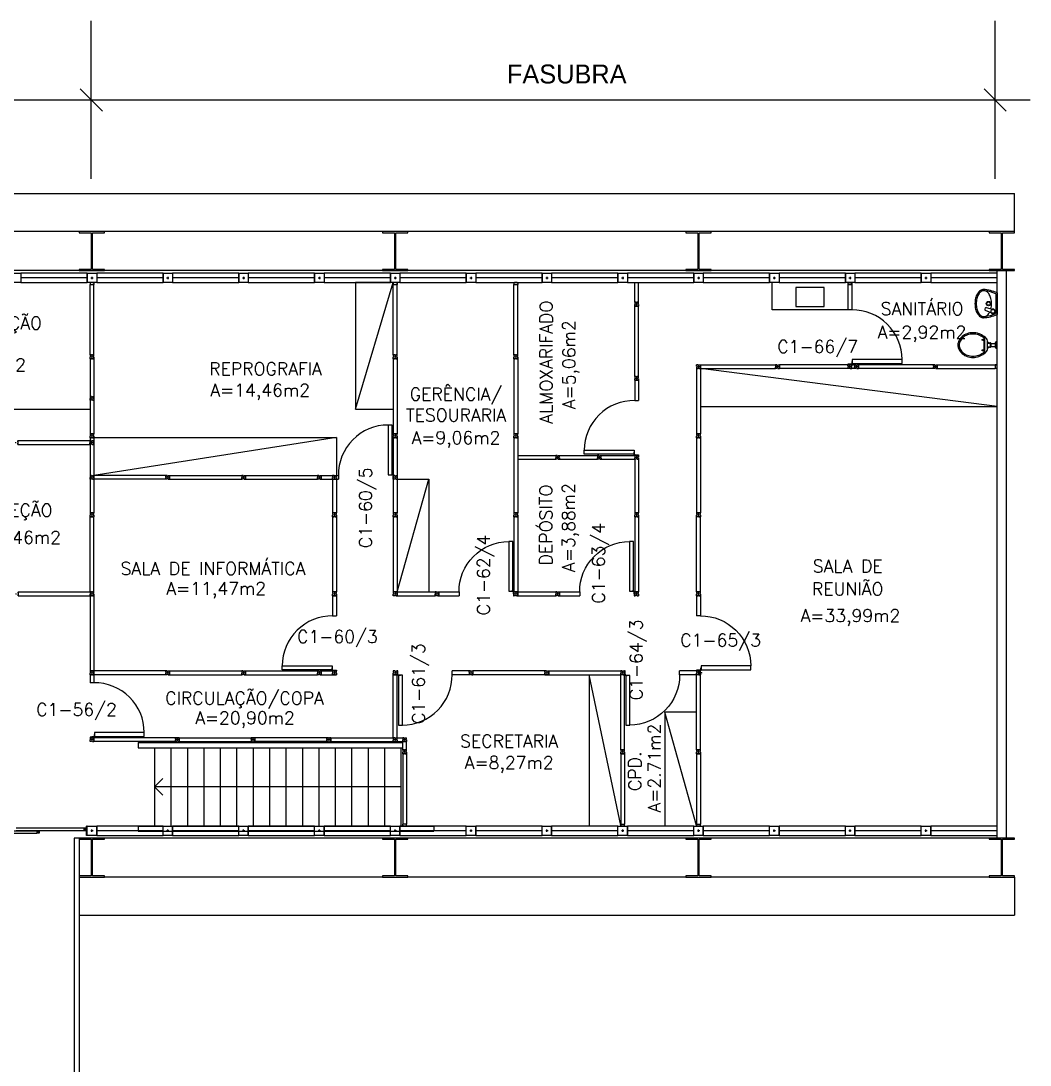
# Model space of a CAD drawing. Header units: centimetres. Extents: x -29 to 78, y -13 to 56.
# Drawn here: x 37.89 to 53.87, y 33.41 to 49.94 of the extents above; entities that cross this region are included whole.
import ezdxf
from ezdxf.enums import TextEntityAlignment as Align

# ---------------------------------------------------------------- set-up
doc = ezdxf.new("R2010")
doc.units = ezdxf.units.CM
doc.header["$LTSCALE"] = 0.01
doc.header["$MEASUREMENT"] = 0
doc.layers.get('0').update_dxf_attribs({"color": 1, "linetype": 'CONTINUOUS'})
for name, color, linetype in [('ALV', 2, 'CONTINUOUS'), ('AREA', 2, 'CONTINUOUS'), ('DIV', 2, 'CONTINUOUS'), ('ENDEREÇO', 2, 'CONTINUOUS'), ('ESC', 1, 'CONTINUOUS'), ('ESQUA', 1, 'CONTINUOUS'), ('ESTRUTURA', 3, 'CONTINUOUS'), ('PEÇAS', 1, 'CONTINUOUS'), ('PORTA', 2, 'CONTINUOUS'), ('TEXTO', 2, 'CONTINUOUS')]:
    doc.layers.add(name, color=color, linetype=linetype)
doc.styles.add('UNB-100', font='simplex.shx', dxfattribs={"height": 0.2})

# ---------------------------------------------------------------- blocks, each defined once
blk = doc.blocks.new('VIGTA')
for p, q in [((0, 0.62), (4.4, 0.62)), ((0, 0), (4.4, 0))]:
    blk.add_line(p, q)
blk = doc.blocks.new('DIV12')
for p, q in [((-0.0051, 0), (0.0051, 0)), ((0, -0.0051), (0, 0.0051)), ((0.03, 0.03), (1.17, 0.03)), ((0.03, 0.03), (0.03, -0.03)), ((0.03, 0.009), (0.03, 0.027)), ((1.17, 0.03), (1.17, -0.03)), ((1.1949, 0), (1.2051, 0)), ((1.2051, 0), (1.1949, 0)), ((1.2, -0.0051), (1.2, 0.0051)), ((0.03, -0.03), (0.03, -0.009)), ((0.03, -0.009), (0.03, -0.027)), ((0.03, -0.03), (1.17, -0.03))]:
    blk.add_line(p, q)
blk = doc.blocks.new('IMTT125')
for p, q in [((-0.03, -0.083), (-0.03, -0.105)), ((-0.03, -0.083), (-0.02, -0.083)), ((-0.03, -1.22), (-0.03, -0.105)), ((-0.03, -0.105), (0.03, -0.105)), ((-0.02, -0.083), (-0.02, -0.075)), ((0.02, -0.075), (-0.02, -0.075)), ((0, -0.0801), (0, -0.0699)), ((0.02, -0.083), (0.02, -0.075)), ((0.03, -0.083), (0.02, -0.083)), ((0.03, -0.083), (0.03, -0.105)), ((0.03, -1.22), (0.03, -0.105)), ((-0.03, -1.22), (0.03, -1.22)), ((-0.009, -1.22), (-0.027, -1.22)), ((0.0051, -1.25), (-0.0051, -1.25)), ((0, -1.2551), (0, -1.2449)), ((0.03, -1.22), (0.009, -1.22)), ((0.009, -1.22), (0.027, -1.22))]:
    blk.add_line(p, q)
blk = doc.blocks.new('MTT')
at = {"color": 2}
for p, q in [((-0.008, 0.03), (-0.03, 0.03)), ((-0.03, 0.03), (-0.03, 0.006)), ((-0.0205, 0.006), (-0.03, 0.006)), ((-0.0205, -0.006), (-0.0205, 0.006)), ((-0.008, 0.03), (-0.008, 0.02)), ((-0.008, 0.02), (0.008, 0.02)), ((-0.0051, 0), (0.0051, 0)), ((0, -0.0051), (0, 0.0051)), ((0.008, 0.03), (0.03, 0.03)), ((0.008, 0.03), (0.008, 0.02)), ((0.0205, -0.006), (0.0205, 0.006)), ((0.0205, 0.006), (0.03, 0.006)), ((0.03, 0.006), (0.03, 0.03)), ((-0.0205, -0.006), (-0.03, -0.006)), ((-0.03, -0.03), (-0.03, -0.006)), ((-0.008, -0.03), (-0.03, -0.03)), ((-0.008, -0.02), (0.008, -0.02)), ((-0.008, -0.03), (-0.008, -0.02)), ((0.008, -0.03), (0.008, -0.02)), ((0.008, -0.03), (0.03, -0.03)), ((0.0205, -0.006), (0.03, -0.006)), ((0.03, -0.006), (0.03, -0.03))]:
    blk.add_line(p, q, dxfattribs=at)
blk = doc.blocks.new('DIV125')
for p, q in [((-0.03, 1.22), (0.03, 1.22)), ((-0.03, 0.03), (-0.03, 1.22)), ((0.0051, 1.25), (-0.0051, 1.25)), ((0, 1.2551), (0, 1.2449)), ((0, 1.2449), (0, 1.2551)), ((0.03, 0.03), (0.03, 1.22)), ((-0.03, 0.03), (0.03, 0.03)), ((-0.009, 0.03), (-0.027, 0.03)), ((0.0051, 0), (-0.0051, 0)), ((0, -0.0051), (0, 0.0051)), ((0.009, 0.03), (0.027, 0.03)), ((0.03, 0.03), (0.009, 0.03))]:
    blk.add_line(p, q)
blk = doc.blocks.new('PE125')
at = {"color": 2}
for p, q in [((0, -0.005), (0, 0.005)), ((0, 0.005), (0, -0.005)), ((-0.03, -0.04), (-0.03, -0.03)), ((0.03, -0.03), (-0.03, -0.03)), ((0.03, -0.04), (-0.03, -0.04)), ((-0.006, -0.023), (-0.006, -0.029)), ((-0.005, 0), (0.005, 0)), ((-0.005, -0.023), (-0.005, -0.028)), ((0.005, -0.03), (-0.005, -0.03)), ((-0.004, -0.021), (0.004, -0.021)), ((-0.004, -0.022), (0.004, -0.022)), ((0.004, -0.029), (-0.004, -0.029)), ((0, -0.04), (0, -0.042)), ((0.031, -0.042), (0, -0.042)), ((0.005, -0.023), (0.005, -0.028)), ((0.006, -0.023), (0.006, -0.029)), ((0.035, -0.04), (0.009, -0.04)), ((0.03, -0.04), (0.03, -0.03)), ((0.038, -0.048), (0.038, -0.081)), ((0.04, -0.081), (0.038, -0.081)), ((0.04, -0.045), (0.04, -0.071)), ((0.04, -0.113), (0.04, -0.05)), ((0.04, -0.05), (0.827, -0.05)), ((0.827, -0.113), (0.04, -0.113)), ((0.827, -0.05), (0.827, -0.113)), ((0.03, -0.9), (-0.03, -0.9)), ((-0.03, -1.22), (-0.03, -0.9)), ((0.03, -1.22), (0.03, -0.9)), ((-0.03, -1.22), (-0.009, -1.22)), ((0.03, -1.22), (-0.03, -1.22)), ((-0.009, -1.22), (-0.027, -1.22)), ((-0.006, -1.228), (-0.006, -1.221)), ((0.005, -1.22), (-0.005, -1.22)), ((-0.005, -1.228), (-0.005, -1.222)), ((-0.005, -1.25), (0.005, -1.25)), ((0.004, -1.221), (-0.004, -1.221)), ((-0.004, -1.229), (0.004, -1.229)), ((-0.004, -1.23), (0.004, -1.23)), ((0, -1.255), (0, -1.245)), ((0.005, -1.228), (0.005, -1.222)), ((0.006, -1.228), (0.006, -1.221)), ((0.009, -1.22), (0.027, -1.22))]:
    blk.add_line(p, q, dxfattribs=at)
blk.add_circle((0.035, -0.045), 0.00461, dxfattribs=at)
for centre, radius, start, end in [((-0.004, -0.023), 0.002, 90, 180), ((-0.005, -0.029), 0.001, 180, 270), ((-0.004, -0.023), 0.001, 90, 180), ((-0.004, -0.028), 0.001, 180, 270), ((0.004, -0.023), 0.002, 0, 90), ((0.004, -0.023), 0.001, 360, 90), ((0.004, -0.028), 0.001, 270, 360), ((0.005, -0.029), 0.001, 270, 360), ((-0.005, -1.221), 0.001, 90, 180), ((-0.004, -1.228), 0.002, 180, 270), ((-0.004, -1.222), 0.001, 90, 180), ((-0.004, -1.228), 0.001, 180, 270), ((0.004, -1.222), 0.001, 0, 90), ((0.004, -1.228), 0.002, 270, 0), ((0.004, -1.228), 0.001, 270, 0), ((0.005, -1.221), 0.001, 0, 90)]:
    blk.add_arc(centre, radius, start, end, dxfattribs=at)
at = {"color": 1}
blk.add_arc((0.04, -0.113), 0.787, 269.2996, 0, dxfattribs=at)
blk = doc.blocks.new('PD12')
at = {"color": 2}
for p, q in [((-0.05, 0.827), (-0.113, 0.827)), ((-0.113, 0.827), (-0.113, 0.04)), ((-0.05, 0.04), (-0.05, 0.827)), ((-1.205, 0), (-1.195, 0)), ((-1.2, -0.005), (-1.2, 0.005)), ((-1.17, 0.03), (-1.17, -0.03)), ((-1.17, 0.03), (-0.9, 0.03)), ((-1.17, 0.009), (-1.17, 0.027)), ((-0.9, 0.03), (-0.9, -0.03)), ((-0.113, 0.04), (-0.05, 0.04)), ((-0.04, 0.03), (-0.04, -0.03)), ((-0.04, 0.03), (-0.03, 0.03)), ((-0.03, 0.03), (-0.03, -0.03)), ((0.005, 0), (-0.005, 0)), ((-0.005, 0), (0.005, 0)), ((0, -0.005), (0, 0.005)), ((-1.17, -0.009), (-1.17, -0.027)), ((-1.17, -0.03), (-1.17, -0.009)), ((-1.17, -0.03), (-0.9, -0.03)), ((-0.04, -0.03), (-0.03, -0.03))]:
    blk.add_line(p, q, dxfattribs=at)
at = {"color": 1}
blk.add_arc((-0.113, 0.04), 0.787, 90, 180.7004, dxfattribs=at)
blk = doc.blocks.new('LAVAT-P')
for p, q in [((-0.17, 0), (0.17, 0)), ((-0.157, -0.02), (0.157, -0.02)), ((0.063, -0.173), (0.094, -0.055)), ((0.102, -0.187), (0.151, -0.074)), ((0.069, -0.185), (0.09, -0.192))]:
    blk.add_line(p, q)
for points in [[(0.083, -0.096, 0.121735), (-0.082, -0.096, 0.073747), (-0.145, -0.122, 0.106861), (-0.192, -0.165, 0.153587), (-0.205, -0.208, 0.153587)], [(-0.205, -0.208, 0.153587), (-0.192, -0.251, 0.106861), (-0.145, -0.294, 0.073747), (-0.082, -0.32, 0.060305), (0, -0.329, 0.060305), (0.082, -0.32, 0.073747), (0.145, -0.294, 0.106861), (0.192, -0.251, 0.153587), (0.205, -0.208, 0.153587), (0.192, -0.165, 0.106861), (0.145, -0.122, 0.014792), (0.133, -0.115, 0.039243)], [(-0.225, -0.214, 0.136108), (-0.208, -0.262, 0.106861), (-0.155, -0.311, 0.073747), (-0.087, -0.339, 0.060305), (0, -0.349, 0.060305), (0.087, -0.339, 0.073747), (0.155, -0.311, 0.106861), (0.208, -0.262, 0.136108), (0.225, -0.214, 0.062982)]]:
    blk.add_lwpolyline(points, format="xyb")
for centre, radius in [((0, -0.135), 0.0347), ((0, -0.135), 0.0265), ((0.122, -0.065), 0.03)]:
    blk.add_circle(centre, radius)
for centre, radius, start, end in [((0.376, -0.254), 0.602, 155.0201, 176.1902), ((-0.376, -0.254), 0.602, 3.8098, 24.9799), ((0.376, -0.254), 0.582, 156.2686, 173.4578), ((0.122, -0.065), 0.0361, 302.4689, 199.2518), ((-0.376, -0.254), 0.582, 6.5422, 23.7314), ((0.073, -0.176), 0.01, 165.2139, 250.8603), ((0.093, -0.183), 0.01, 250.8603, 336.5068)]:
    blk.add_arc(centre, radius, start, end)
blk = doc.blocks.new('VDC-P')
for p, q in [((-0.127, 0.192), (0.127, 0.192)), ((-0.109, 0.202), (0.109, 0.202)), ((-0.068, 0.152), (0.068, 0.152)), ((-0.05, 0.152), (-0.03, 0.11)), ((-0.05, 0.015), (-0.05, 0)), ((-0.05, 0), (0.05, 0)), ((0.045, 0.02), (-0.045, 0.02)), ((-0.04, 0.025), (-0.04, 0.02)), ((0.035, 0.03), (-0.035, 0.03)), ((-0.03, 0.152), (-0.03, 0.11)), ((0.03, 0.11), (-0.03, 0.11)), ((0.03, 0.1), (-0.03, 0.1)), ((-0.025, 0.1), (-0.025, 0.03)), ((0.025, 0.1), (0.025, 0.03)), ((0.03, 0.152), (0.03, 0.11)), ((0.05, 0.152), (0.03, 0.11)), ((0.04, 0.025), (0.04, 0.02)), ((0.05, 0.015), (0.05, 0))]:
    blk.add_line(p, q)
for points in [[(0.16, 0.244, 0.050424), (0.18, 0.288, 0.082137), (0.195, 0.381, 0.082137), (0.18, 0.474, 0.090148), (0.138, 0.549, 0.104406), (0.073, 0.601, 0.117345), (0, 0.619, 0.117345), (-0.073, 0.601, 0.104406), (-0.138, 0.549, 0.090148), (-0.18, 0.474, 0.082137), (-0.195, 0.381, 0.082137)], [(0.142, 0.254, 0.050424), (0.161, 0.295, 0.082137), (0.175, 0.381, 0.082137), (0.161, 0.468, 0.090148), (0.122, 0.536, 0.104406), (0.064, 0.583, 0.117345), (0, 0.599, 0.117345), (-0.064, 0.583, 0.104406), (-0.122, 0.536, 0.090148), (-0.161, 0.468, 0.082137), (-0.175, 0.381, 0.082137)], [(-0.195, 0.381, 0.082137), (-0.18, 0.288, 0.050424), (-0.16, 0.244, 0.104406)], [(-0.175, 0.381, 0.082137), (-0.161, 0.295, 0.050424), (-0.142, 0.254, 0.050424)]]:
    blk.add_lwpolyline(points, format="xyb")
for centre in [(-0.083, 0.226), (0.083, 0.226)]:
    blk.add_circle(centre, 0.0101)
for centre, radius, start, end in [((0.08, 0.36), 0.266, 205.6863, 226.7558), ((0.08, 0.36), 0.246, 205.6863, 219.7706), ((-0.068, 0.202), 0.05, 226.7558, 270), ((0.068, 0.202), 0.05, 270, 313.2442), ((-0.08, 0.36), 0.266, 313.2442, 334.3137), ((-0.08, 0.36), 0.246, 320.2294, 334.3137), ((-0.045, 0.015), 0.005, 90, 180), ((-0.035, 0.025), 0.005, 90, 180), ((-0.03, 0.105), 0.005, 90, 270), ((0.03, 0.105), 0.005, 270, 90), ((0.035, 0.025), 0.005, 0, 90), ((0.045, 0.015), 0.005, 360, 90)]:
    blk.add_arc(centre, radius, start, end)

msp = doc.modelspace()

# ---------------------------------------------------------------- linework, layer by layer
for p, q in [((-28.383, 47.208), (53.617, 47.208)), ((53.617, 46.608), (53.617, 47.208)), ((43.787, 45.798), (43.187, 45.798)), ((47.607, 43.063), (47.607, 43.039)), ((47.607, 43.003), (47.607, 42.153)), ((47.667, 43.063), (47.667, 43.039)), ((47.667, 43.003), (47.667, 42.153)), ((47.667, 42.153), (47.607, 42.153)), ((47.632, 42.123), (47.642, 42.123)), ((47.637, 42.118), (47.637, 42.129)), ((47.637, 42.129), (47.637, 42.118)), ((40.007, 37.818), (40.138, 37.949)), ((43.907, 37.818), (40.007, 37.818)), ((40.007, 37.818), (40.138, 37.688)), ((43.617, 37.008), (38.737, 37.008)), ((48.417, 37.008), (44.017, 37.008)), ((53.217, 37.008), (48.817, 37.008)), ((43.617, 36.388), (39.217, 36.388)), ((48.417, 36.388), (44.017, 36.388)), ((53.217, 36.388), (48.817, 36.388)), ((53.617, 36.388), (53.617, 35.788)), ((38.817, 35.788), (53.617, 35.788))]:
    msp.add_line(p, q)
at = {"layer": 'ALV'}
for p, q in [((53.342, 37.008), (53.342, 45.988)), ((53.492, 37.008), (53.492, 45.988)), ((38.737, 37.008), (38.737, 26.788)), ((38.817, 36.988), (38.817, 26.788))]:
    msp.add_line(p, q, dxfattribs=at)
at = {"layer": 'DIV'}
for p, q in [((43.187, 45.798), (43.187, 43.798)), ((43.187, 43.798), (43.787, 45.798)), ((47.607, 45.488), (47.607, 45.798)), ((47.667, 45.488), (47.667, 45.798)), ((50.982, 45.79), (50.982, 45.768)), ((50.982, 45.79), (50.992, 45.79)), ((50.992, 45.79), (50.992, 45.798)), ((51.032, 45.798), (50.992, 45.798)), ((51.007, 45.798), (51.017, 45.798)), ((51.012, 45.793), (51.012, 45.804)), ((51.012, 45.804), (51.012, 45.793)), ((51.032, 45.79), (51.032, 45.798)), ((51.042, 45.79), (51.032, 45.79)), ((51.042, 45.79), (51.042, 45.768)), ((50.982, 45.768), (51.042, 45.768)), ((50.982, 45.768), (51.003, 45.768)), ((50.982, 45.768), (50.982, 45.368)), ((51.042, 45.768), (50.982, 45.768)), ((51.003, 45.768), (50.985, 45.768)), ((51.021, 45.768), (51.039, 45.768)), ((51.042, 45.768), (51.042, 45.368)), ((47.607, 45.488), (47.667, 45.488)), ((47.628, 45.488), (47.61, 45.488)), ((47.642, 45.458), (47.632, 45.458)), ((47.637, 45.453), (47.637, 45.464)), ((47.667, 45.488), (47.646, 45.488)), ((47.646, 45.488), (47.664, 45.488)), ((51.042, 45.368), (50.982, 45.368)), ((48.612, 44.468), (48.622, 44.468)), ((48.617, 44.474), (48.617, 44.463)), ((50.982, 44.508), (50.982, 44.498)), ((51.042, 44.508), (50.982, 44.508)), ((51.042, 44.498), (50.982, 44.498)), ((51.006, 44.491), (51.006, 44.497)), ((51.017, 44.498), (51.007, 44.498)), ((51.007, 44.491), (51.007, 44.496)), ((51.007, 44.468), (51.017, 44.468)), ((51.016, 44.497), (51.008, 44.497)), ((51.008, 44.49), (51.016, 44.49)), ((51.008, 44.489), (51.016, 44.489)), ((51.012, 44.508), (51.012, 44.51)), ((51.044, 44.51), (51.012, 44.51)), ((51.012, 44.474), (51.012, 44.463)), ((51.012, 44.463), (51.012, 44.474)), ((51.017, 44.491), (51.017, 44.496)), ((51.018, 44.491), (51.018, 44.497)), ((51.047, 44.508), (51.021, 44.508)), ((51.042, 44.508), (51.042, 44.498)), ((51.052, 44.55), (51.05, 44.55)), ((51.05, 44.517), (51.05, 44.55)), ((51.052, 44.581), (51.052, 44.518)), ((51.839, 44.581), (51.052, 44.581)), ((51.052, 44.513), (51.052, 44.539)), ((51.052, 44.518), (51.839, 44.518)), ((51.839, 44.518), (51.839, 44.581)), ((52.362, 44.468), (52.372, 44.468)), ((52.367, 44.463), (52.367, 44.474)), ((52.397, 44.498), (53.312, 44.498)), ((52.397, 44.498), (52.397, 44.438)), ((52.397, 44.477), (52.397, 44.495)), ((52.397, 44.438), (52.397, 44.459)), ((52.397, 44.459), (52.397, 44.441)), ((53.334, 44.498), (53.312, 44.498)), ((53.312, 44.498), (53.312, 44.438)), ((53.334, 44.498), (53.334, 44.488)), ((53.334, 44.488), (53.342, 44.488)), ((53.337, 44.468), (53.347, 44.468)), ((53.342, 44.448), (53.342, 44.488)), ((48.647, 44.438), (48.587, 44.438)), ((48.587, 44.438), (48.587, 43.403)), ((48.587, 44.438), (48.608, 44.438)), ((48.608, 44.438), (48.59, 44.438)), ((48.626, 44.438), (48.644, 44.438)), ((48.647, 44.438), (48.647, 43.403)), ((53.342, 43.838), (48.647, 44.438)), ((52.397, 44.438), (53.312, 44.438)), ((53.334, 44.438), (53.312, 44.438)), ((53.334, 44.438), (53.334, 44.448)), ((53.334, 44.448), (53.342, 44.448)), ((37.202, 43.798), (38.987, 43.798)), ((43.187, 43.798), (43.787, 43.798)), ((48.647, 43.838), (53.342, 43.838)), ((39.047, 43.348), (42.887, 43.348)), ((42.887, 43.348), (39.047, 42.748)), ((42.887, 43.348), (42.887, 42.748)), ((48.647, 43.403), (48.587, 43.403)), ((48.612, 43.373), (48.622, 43.373)), ((48.617, 43.368), (48.617, 43.379)), ((48.617, 43.379), (48.617, 43.368)), ((45.757, 43.063), (46.357, 43.063)), ((45.757, 43.003), (46.357, 43.003)), ((46.357, 43.063), (46.357, 43.003)), ((46.392, 43.033), (46.382, 43.033)), ((46.382, 43.033), (46.392, 43.033)), ((46.387, 43.028), (46.387, 43.039)), ((46.417, 43.063), (47.017, 43.063)), ((46.417, 43.003), (47.017, 43.003)), ((47.017, 43.063), (47.017, 43.003)), ((47.052, 43.033), (47.042, 43.033)), ((47.042, 43.033), (47.052, 43.033)), ((47.047, 43.028), (47.047, 43.039)), ((47.077, 43.063), (47.607, 43.063)), ((47.077, 43.003), (47.607, 43.003)), ((42.827, 42.688), (42.827, 42.153)), ((42.887, 42.688), (42.887, 42.153)), ((43.847, 42.688), (44.347, 42.688)), ((43.847, 40.903), (44.347, 42.688)), ((44.347, 42.688), (44.347, 40.903)), ((42.887, 42.153), (42.827, 42.153)), ((42.852, 42.123), (42.862, 42.123)), ((42.857, 42.118), (42.857, 42.129)), ((42.857, 42.129), (42.857, 42.118)), ((43.812, 40.873), (43.822, 40.873)), ((43.817, 40.868), (43.817, 40.879)), ((43.847, 40.903), (44.447, 40.903)), ((43.847, 40.903), (43.847, 40.843)), ((43.847, 40.882), (43.847, 40.9)), ((43.847, 40.843), (43.847, 40.864)), ((43.847, 40.864), (43.847, 40.846)), ((43.847, 40.843), (44.447, 40.843)), ((44.447, 40.903), (44.447, 40.843)), ((44.472, 40.873), (44.482, 40.873)), ((44.482, 40.873), (44.472, 40.873)), ((44.477, 40.868), (44.477, 40.879)), ((45.722, 40.873), (45.732, 40.873)), ((45.727, 40.868), (45.727, 40.879)), ((45.757, 40.903), (46.357, 40.903)), ((45.757, 40.903), (45.757, 40.843)), ((45.757, 40.882), (45.757, 40.9)), ((45.757, 40.864), (45.757, 40.846)), ((45.757, 40.843), (45.757, 40.864)), ((45.757, 40.843), (46.357, 40.843)), ((46.357, 40.903), (46.357, 40.843)), ((46.392, 40.873), (46.382, 40.873)), ((46.382, 40.873), (46.392, 40.873)), ((46.387, 40.868), (46.387, 40.879)), ((38.987, 39.593), (39.008, 39.593)), ((38.987, 39.593), (38.987, 39.466)), ((39.047, 39.593), (38.987, 39.593)), ((39.008, 39.593), (38.99, 39.593)), ((39.011, 39.601), (39.011, 39.594)), ((39.012, 39.623), (39.022, 39.623)), ((39.012, 39.601), (39.012, 39.595)), ((39.022, 39.593), (39.012, 39.593)), ((39.013, 39.603), (39.021, 39.603)), ((39.013, 39.602), (39.021, 39.602)), ((39.021, 39.594), (39.013, 39.594)), ((39.017, 39.629), (39.017, 39.618)), ((39.022, 39.601), (39.022, 39.595)), ((39.023, 39.601), (39.023, 39.594)), ((39.026, 39.593), (39.044, 39.593)), ((39.047, 39.593), (39.047, 39.466)), ((42.612, 39.623), (42.622, 39.623)), ((42.617, 39.618), (42.617, 39.629)), ((42.647, 39.653), (42.827, 39.653)), ((42.647, 39.653), (42.647, 39.593)), ((42.647, 39.632), (42.647, 39.65)), ((42.647, 39.593), (42.647, 39.614)), ((42.647, 39.614), (42.647, 39.596)), ((42.647, 39.593), (42.827, 39.593)), ((42.827, 39.653), (42.827, 39.593)), ((42.827, 39.593), (42.887, 39.593)), ((42.862, 39.623), (42.852, 39.623)), ((42.857, 39.629), (42.857, 39.618)), ((42.857, 39.618), (42.857, 39.629)), ((43.787, 38.596), (43.787, 39.593)), ((43.787, 39.593), (43.847, 39.593)), ((43.822, 39.623), (43.812, 39.623)), ((43.812, 39.623), (43.822, 39.623)), ((43.817, 39.629), (43.817, 39.618)), ((43.838, 39.627), (43.838, 39.619)), ((43.839, 39.627), (43.839, 39.619)), ((43.84, 39.629), (43.846, 39.629)), ((43.84, 39.628), (43.845, 39.628)), ((43.84, 39.618), (43.845, 39.618)), ((43.84, 39.617), (43.846, 39.617)), ((43.846, 39.619), (43.846, 39.627)), ((43.857, 39.653), (43.847, 39.653)), ((43.847, 39.593), (43.847, 39.653)), ((43.847, 39.618), (43.847, 39.628)), ((43.847, 38.596), (43.847, 39.593)), ((43.857, 39.593), (43.847, 39.593)), ((43.857, 39.593), (43.857, 39.653)), ((43.857, 39.623), (43.859, 39.623)), ((43.857, 39.588), (43.857, 39.614)), ((43.859, 39.592), (43.859, 39.623)), ((43.862, 39.584), (43.888, 39.584)), ((43.866, 39.586), (43.899, 39.586)), ((43.93, 39.584), (43.867, 39.584)), ((43.867, 39.584), (43.867, 38.797)), ((43.899, 39.584), (43.899, 39.586)), ((43.93, 38.797), (43.93, 39.584)), ((44.717, 39.593), (44.717, 39.653)), ((44.987, 39.653), (44.717, 39.653)), ((44.987, 39.593), (44.717, 39.593)), ((45.009, 39.653), (44.987, 39.653)), ((44.987, 39.629), (44.987, 39.653)), ((44.997, 39.629), (44.987, 39.629)), ((44.997, 39.617), (44.987, 39.617)), ((44.987, 39.617), (44.987, 39.593)), ((45.009, 39.593), (44.987, 39.593)), ((44.997, 39.617), (44.997, 39.629)), ((45.009, 39.653), (45.009, 39.643)), ((45.025, 39.643), (45.009, 39.643)), ((45.025, 39.603), (45.009, 39.603)), ((45.009, 39.593), (45.009, 39.603)), ((45.022, 39.623), (45.012, 39.623)), ((45.017, 39.618), (45.017, 39.629)), ((45.025, 39.653), (45.047, 39.653)), ((45.025, 39.653), (45.025, 39.643)), ((45.025, 39.593), (45.025, 39.603)), ((45.025, 39.593), (45.047, 39.593)), ((45.038, 39.629), (45.047, 39.629)), ((45.038, 39.617), (45.038, 39.629)), ((45.038, 39.617), (45.047, 39.617)), ((45.047, 39.653), (45.047, 39.629)), ((45.047, 39.593), (45.047, 39.617)), ((46.187, 39.593), (46.247, 39.593)), ((47.387, 37.206), (46.887, 39.593)), ((46.887, 39.593), (46.887, 37.198)), ((39.047, 39.466), (38.987, 39.466)), ((48.087, 38.998), (48.087, 37.198)), ((48.587, 38.998), (48.087, 38.998)), ((48.587, 37.206), (48.087, 38.998)), ((39.057, 38.679), (39.057, 38.617)), ((39.844, 38.679), (39.057, 38.679)), ((39.844, 38.617), (39.844, 38.679)), ((43.867, 38.797), (43.93, 38.797)), ((38.987, 38.606), (38.987, 38.596)), ((39.047, 38.606), (38.987, 38.606)), ((39.047, 38.596), (38.987, 38.596)), ((39.011, 38.589), (39.011, 38.595)), ((39.022, 38.596), (39.012, 38.596)), ((39.012, 38.589), (39.012, 38.594)), ((39.022, 38.566), (39.012, 38.566)), ((39.012, 38.566), (39.022, 38.566)), ((39.012, 38.566), (39.022, 38.566)), ((39.021, 38.595), (39.013, 38.595)), ((39.013, 38.588), (39.021, 38.588)), ((39.013, 38.587), (39.021, 38.587)), ((39.017, 38.606), (39.017, 38.609)), ((39.049, 38.609), (39.017, 38.609)), ((39.017, 38.561), (39.017, 38.572)), ((39.017, 38.572), (39.017, 38.561)), ((39.017, 38.561), (39.017, 38.572)), ((39.022, 38.589), (39.022, 38.594)), ((39.023, 38.589), (39.023, 38.595)), ((39.052, 38.607), (39.026, 38.607)), ((39.047, 38.606), (39.047, 38.596)), ((40.337, 38.596), (39.047, 38.596)), ((39.047, 38.596), (39.047, 38.536)), ((40.337, 38.536), (39.047, 38.536)), ((39.057, 38.648), (39.055, 38.648)), ((39.055, 38.615), (39.055, 38.648)), ((39.057, 38.611), (39.057, 38.637)), ((39.057, 38.617), (39.844, 38.617)), ((40.337, 38.596), (40.358, 38.596)), ((40.397, 38.596), (40.337, 38.596)), ((40.337, 38.596), (40.337, 38.536)), ((40.337, 38.575), (40.337, 38.593)), ((40.337, 38.536), (40.337, 38.557)), ((40.337, 38.557), (40.337, 38.539)), ((40.358, 38.596), (40.34, 38.596)), ((40.362, 38.566), (40.372, 38.566)), ((40.372, 38.566), (40.362, 38.566)), ((40.367, 38.561), (40.367, 38.572)), ((40.367, 38.561), (40.367, 38.572)), ((40.376, 38.596), (40.394, 38.596)), ((41.537, 38.596), (41.558, 38.596)), ((41.597, 38.596), (41.537, 38.596)), ((41.558, 38.596), (41.54, 38.596)), ((41.562, 38.566), (41.572, 38.566)), ((41.567, 38.561), (41.567, 38.572)), ((41.576, 38.596), (41.594, 38.596)), ((42.737, 38.596), (42.797, 38.596)), ((42.758, 38.596), (42.74, 38.596)), ((42.772, 38.566), (42.762, 38.566)), ((42.767, 38.561), (42.767, 38.572)), ((42.797, 38.596), (42.776, 38.596)), ((42.776, 38.596), (42.794, 38.596)), ((43.937, 38.403), (43.937, 38.536)), ((43.937, 38.536), (43.997, 38.536)), ((43.961, 38.544), (43.961, 38.537)), ((43.972, 38.566), (43.962, 38.566)), ((43.962, 38.544), (43.962, 38.538)), ((43.962, 38.536), (43.972, 38.536)), ((43.971, 38.546), (43.963, 38.546)), ((43.971, 38.545), (43.963, 38.545)), ((43.963, 38.537), (43.971, 38.537)), ((43.967, 38.561), (43.967, 38.572)), ((43.967, 38.572), (43.967, 38.561)), ((43.972, 38.544), (43.972, 38.538)), ((43.973, 38.544), (43.973, 38.537)), ((43.997, 38.403), (43.997, 38.536)), ((43.937, 38.403), (43.997, 38.403)), ((43.958, 38.403), (43.94, 38.403)), ((43.961, 38.396), (43.961, 38.402)), ((43.962, 38.403), (43.972, 38.403)), ((43.962, 38.396), (43.962, 38.401)), ((43.972, 38.373), (43.962, 38.373)), ((43.963, 38.402), (43.971, 38.402)), ((43.971, 38.395), (43.963, 38.395)), ((43.971, 38.394), (43.963, 38.394)), ((43.967, 38.368), (43.967, 38.379)), ((43.972, 38.396), (43.972, 38.401)), ((43.973, 38.396), (43.973, 38.402)), ((43.997, 38.403), (43.976, 38.403)), ((43.976, 38.403), (43.994, 38.403))]:
    msp.add_line(p, q, dxfattribs=at)
for centre in [(51.047, 44.513), (43.862, 39.588), (39.052, 38.611)]:
    msp.add_circle(centre, 0.00461, dxfattribs=at)
at = {"layer": 'DIV', "color": 1}
for centre, start, end in [((51.052, 44.581), 0, 90.7004), ((43.93, 39.584), 270, 0.7004), ((39.057, 38.679), 0, 90.7004)]:
    msp.add_arc(centre, 0.787, start, end, dxfattribs=at)
at = {"layer": 'DIV'}
for centre, radius, start, end in [((51.007, 44.497), 0.001, 90, 180), ((51.008, 44.491), 0.002, 180, 270), ((51.008, 44.496), 0.001, 90, 180), ((51.008, 44.491), 0.001, 180, 270), ((51.016, 44.496), 0.001, 0, 90), ((51.016, 44.491), 0.001, 270, 0), ((51.016, 44.491), 0.002, 270, 0), ((51.017, 44.497), 0.001, 0, 90), ((39.013, 39.601), 0.002, 90, 180), ((39.012, 39.594), 0.001, 180, 270), ((39.013, 39.601), 0.001, 90, 180), ((39.013, 39.595), 0.001, 180, 270), ((39.021, 39.601), 0.002, 0, 90), ((39.021, 39.601), 0.001, 360, 90), ((39.021, 39.595), 0.001, 270, 360), ((39.022, 39.594), 0.001, 270, 360), ((43.84, 39.627), 0.002, 90, 180), ((43.84, 39.619), 0.002, 180, 270), ((43.84, 39.627), 0.001, 90, 180), ((43.84, 39.619), 0.001, 180, 270), ((43.845, 39.627), 0.001, 360, 90), ((43.845, 39.619), 0.001, 270, 360), ((43.846, 39.628), 0.001, 360, 90), ((43.846, 39.618), 0.001, 270, 360), ((39.012, 38.595), 0.001, 90, 180), ((39.013, 38.589), 0.002, 180, 270), ((39.013, 38.594), 0.001, 90, 180), ((39.013, 38.589), 0.001, 180, 270), ((39.021, 38.594), 0.001, 0, 90), ((39.021, 38.589), 0.001, 270, 0), ((39.021, 38.589), 0.002, 270, 0), ((39.022, 38.595), 0.001, 0, 90), ((43.963, 38.544), 0.002, 90, 180), ((43.962, 38.537), 0.001, 180, 270), ((43.963, 38.544), 0.001, 90, 180), ((43.963, 38.538), 0.001, 180, 270), ((43.971, 38.544), 0.002, 0, 90), ((43.971, 38.544), 0.001, 0, 90), ((43.971, 38.538), 0.001, 270, 0), ((43.972, 38.537), 0.001, 270, 0), ((43.962, 38.402), 0.001, 90, 180), ((43.963, 38.396), 0.002, 180, 270), ((43.963, 38.401), 0.001, 90, 180), ((43.963, 38.396), 0.001, 180, 270), ((43.971, 38.401), 0.001, 360, 90), ((43.971, 38.396), 0.002, 270, 360), ((43.971, 38.396), 0.001, 270, 360), ((43.972, 38.402), 0.001, 360, 90)]:
    msp.add_arc(centre, radius, start, end, dxfattribs=at)
at = {"layer": 'ESC'}
for p, q in [((39.747, 38.518), (39.747, 38.438)), ((39.747, 38.518), (43.937, 38.518)), ((39.747, 38.438), (43.937, 38.438)), ((40.007, 38.438), (40.007, 37.198)), ((40.267, 38.438), (40.267, 37.198)), ((40.527, 38.438), (40.527, 37.198)), ((40.787, 38.438), (40.787, 37.198)), ((41.047, 38.438), (41.047, 37.198)), ((41.307, 38.438), (41.307, 37.198)), ((41.567, 38.438), (41.567, 37.198)), ((41.827, 38.438), (41.827, 37.198)), ((42.087, 38.438), (42.087, 37.198)), ((42.347, 38.438), (42.347, 37.198)), ((42.607, 38.438), (42.607, 37.198)), ((42.867, 38.438), (42.867, 37.198)), ((43.127, 38.438), (43.127, 37.198)), ((43.387, 38.438), (43.387, 37.198)), ((43.647, 38.438), (43.647, 37.198)), ((43.907, 38.438), (43.907, 37.198)), ((39.747, 37.198), (39.747, 37.118)), ((39.747, 37.198), (44.427, 37.198)), ((44.427, 37.198), (44.427, 37.118)), ((39.747, 37.118), (44.427, 37.118))]:
    msp.add_line(p, q, dxfattribs=at)
at = {"layer": 'ESQUA'}
for p, q in [((37.742, 45.948), (37.892, 45.948)), ((37.892, 45.948), (37.892, 45.798)), ((38.942, 45.948), (37.892, 45.948)), ((37.892, 45.948), (37.892, 45.798)), ((38.942, 45.798), (38.942, 45.948)), ((38.942, 45.948), (39.092, 45.948)), ((38.942, 45.948), (38.942, 45.798)), ((39.092, 45.948), (39.092, 45.798)), ((40.142, 45.948), (39.092, 45.948)), ((39.092, 45.948), (39.092, 45.798)), ((40.142, 45.948), (40.292, 45.948)), ((40.142, 45.948), (40.142, 45.798)), ((40.142, 45.798), (40.142, 45.948)), ((40.292, 45.948), (40.292, 45.798)), ((41.342, 45.948), (40.292, 45.948)), ((40.292, 45.948), (40.292, 45.798)), ((41.342, 45.798), (41.342, 45.948)), ((41.342, 45.948), (41.492, 45.948)), ((41.342, 45.948), (41.342, 45.798)), ((41.492, 45.948), (41.492, 45.798)), ((42.542, 45.948), (41.492, 45.948)), ((41.492, 45.948), (41.492, 45.798)), ((42.542, 45.948), (42.692, 45.948)), ((42.542, 45.948), (42.542, 45.798)), ((42.542, 45.798), (42.542, 45.948)), ((43.742, 45.948), (42.692, 45.948)), ((42.692, 45.948), (42.692, 45.798)), ((42.692, 45.948), (42.692, 45.798)), ((43.742, 45.798), (43.742, 45.948)), ((43.742, 45.948), (43.892, 45.948)), ((43.742, 45.948), (43.742, 45.798)), ((43.892, 45.948), (43.892, 45.798)), ((44.942, 45.948), (43.892, 45.948)), ((43.892, 45.948), (43.892, 45.798)), ((44.942, 45.948), (45.092, 45.948)), ((44.942, 45.948), (44.942, 45.798)), ((44.942, 45.798), (44.942, 45.948)), ((46.142, 45.948), (45.092, 45.948)), ((45.092, 45.948), (45.092, 45.798)), ((45.092, 45.948), (45.092, 45.798)), ((46.142, 45.798), (46.142, 45.948)), ((46.142, 45.948), (46.292, 45.948)), ((46.142, 45.948), (46.142, 45.798)), ((46.292, 45.948), (46.292, 45.798)), ((47.342, 45.948), (46.292, 45.948)), ((46.292, 45.948), (46.292, 45.798)), ((47.342, 45.948), (47.492, 45.948)), ((47.342, 45.948), (47.342, 45.798)), ((47.342, 45.798), (47.342, 45.948)), ((47.492, 45.948), (47.492, 45.798)), ((48.542, 45.948), (47.492, 45.948)), ((47.492, 45.948), (47.492, 45.798)), ((48.542, 45.798), (48.542, 45.948)), ((48.542, 45.948), (48.692, 45.948)), ((48.542, 45.948), (48.542, 45.798)), ((49.742, 45.948), (48.692, 45.948)), ((48.692, 45.948), (48.692, 45.798)), ((48.692, 45.948), (48.692, 45.798)), ((49.742, 45.798), (49.742, 45.948)), ((49.742, 45.948), (49.892, 45.948)), ((49.742, 45.948), (49.742, 45.798)), ((49.892, 45.948), (49.892, 45.798)), ((50.942, 45.948), (49.892, 45.948)), ((49.892, 45.948), (49.892, 45.798)), ((50.942, 45.798), (50.942, 45.948)), ((50.942, 45.948), (51.092, 45.948)), ((50.942, 45.948), (50.942, 45.798)), ((52.142, 45.948), (51.092, 45.948)), ((51.092, 45.948), (51.092, 45.798)), ((51.092, 45.948), (51.092, 45.798)), ((52.142, 45.798), (52.142, 45.948)), ((52.142, 45.948), (52.292, 45.948)), ((52.142, 45.948), (52.142, 45.798)), ((52.292, 45.948), (52.292, 45.798)), ((53.342, 45.948), (52.292, 45.948)), ((52.292, 45.948), (52.292, 45.798)), ((53.342, 45.798), (53.342, 45.948)), ((37.892, 45.798), (37.742, 45.798)), ((38.942, 45.873), (37.892, 45.873)), ((37.892, 45.798), (38.942, 45.798)), ((39.092, 45.798), (38.942, 45.798)), ((38.999, 45.873), (39.036, 45.873)), ((39.017, 45.892), (39.017, 45.855)), ((40.142, 45.873), (39.092, 45.873)), ((39.092, 45.798), (40.142, 45.798)), ((40.292, 45.798), (40.142, 45.798)), ((40.199, 45.873), (40.236, 45.873)), ((40.217, 45.892), (40.217, 45.855)), ((41.342, 45.873), (40.292, 45.873)), ((40.292, 45.798), (41.342, 45.798)), ((41.492, 45.798), (41.342, 45.798)), ((41.399, 45.873), (41.436, 45.873)), ((41.417, 45.892), (41.417, 45.855)), ((42.542, 45.873), (41.492, 45.873)), ((41.492, 45.798), (42.542, 45.798)), ((42.692, 45.798), (42.542, 45.798)), ((42.599, 45.873), (42.636, 45.873)), ((42.617, 45.892), (42.617, 45.855)), ((43.742, 45.873), (42.692, 45.873)), ((42.692, 45.798), (43.742, 45.798)), ((43.892, 45.798), (43.742, 45.798)), ((43.799, 45.873), (43.836, 45.873)), ((43.817, 45.892), (43.817, 45.855)), ((44.942, 45.873), (43.892, 45.873)), ((43.892, 45.798), (44.942, 45.798)), ((45.092, 45.798), (44.942, 45.798)), ((44.999, 45.873), (45.036, 45.873)), ((45.017, 45.892), (45.017, 45.855)), ((46.142, 45.873), (45.092, 45.873)), ((45.092, 45.798), (46.142, 45.798)), ((46.292, 45.798), (46.142, 45.798)), ((46.199, 45.873), (46.236, 45.873)), ((46.217, 45.892), (46.217, 45.855)), ((47.342, 45.873), (46.292, 45.873)), ((46.292, 45.798), (47.342, 45.798)), ((47.492, 45.798), (47.342, 45.798)), ((47.399, 45.873), (47.436, 45.873)), ((47.417, 45.892), (47.417, 45.855)), ((48.542, 45.873), (47.492, 45.873)), ((47.492, 45.798), (48.542, 45.798)), ((48.692, 45.798), (48.542, 45.798)), ((48.599, 45.873), (48.636, 45.873)), ((48.617, 45.892), (48.617, 45.855)), ((49.742, 45.873), (48.692, 45.873)), ((48.692, 45.798), (49.742, 45.798)), ((49.892, 45.798), (49.742, 45.798)), ((49.799, 45.873), (49.836, 45.873)), ((49.817, 45.892), (49.817, 45.855)), ((50.942, 45.873), (49.892, 45.873)), ((49.892, 45.798), (50.942, 45.798)), ((51.092, 45.798), (50.942, 45.798)), ((50.999, 45.873), (51.036, 45.873)), ((51.017, 45.892), (51.017, 45.855)), ((52.142, 45.873), (51.092, 45.873)), ((51.092, 45.798), (52.142, 45.798)), ((52.292, 45.798), (52.142, 45.798)), ((52.199, 45.873), (52.236, 45.873)), ((52.217, 45.892), (52.217, 45.855)), ((53.342, 45.873), (52.292, 45.873)), ((52.292, 45.798), (53.342, 45.798)), ((38.942, 37.048), (38.942, 37.198)), ((38.942, 37.198), (39.092, 37.198)), ((38.942, 37.048), (38.942, 37.198)), ((39.092, 37.048), (39.092, 37.198)), ((40.142, 37.198), (39.092, 37.198)), ((39.092, 37.198), (39.092, 37.048)), ((40.142, 37.198), (40.292, 37.198)), ((40.142, 37.048), (40.142, 37.198)), ((40.142, 37.048), (40.142, 37.198)), ((40.292, 37.048), (40.292, 37.198)), ((41.342, 37.198), (40.292, 37.198)), ((40.292, 37.198), (40.292, 37.048)), ((41.342, 37.048), (41.342, 37.198)), ((41.342, 37.198), (41.492, 37.198)), ((41.342, 37.048), (41.342, 37.198)), ((41.492, 37.048), (41.492, 37.198)), ((42.542, 37.198), (41.492, 37.198)), ((41.492, 37.198), (41.492, 37.048)), ((42.542, 37.198), (42.692, 37.198)), ((42.542, 37.048), (42.542, 37.198)), ((42.542, 37.048), (42.542, 37.198)), ((43.742, 37.198), (42.692, 37.198)), ((42.692, 37.198), (42.692, 37.048)), ((42.692, 37.048), (42.692, 37.198)), ((43.742, 37.048), (43.742, 37.198)), ((43.742, 37.198), (43.892, 37.198)), ((43.742, 37.048), (43.742, 37.198)), ((43.892, 37.048), (43.892, 37.198)), ((44.942, 37.198), (43.892, 37.198)), ((43.892, 37.198), (43.892, 37.048)), ((44.942, 37.198), (45.092, 37.198)), ((44.942, 37.048), (44.942, 37.198)), ((44.942, 37.048), (44.942, 37.198)), ((46.142, 37.198), (45.092, 37.198)), ((45.092, 37.198), (45.092, 37.048)), ((45.092, 37.048), (45.092, 37.198)), ((46.142, 37.048), (46.142, 37.198)), ((46.142, 37.198), (46.292, 37.198)), ((46.142, 37.048), (46.142, 37.198)), ((46.292, 37.048), (46.292, 37.198)), ((47.342, 37.198), (46.292, 37.198)), ((46.292, 37.198), (46.292, 37.048)), ((47.342, 37.198), (47.492, 37.198)), ((47.342, 37.048), (47.342, 37.198)), ((47.342, 37.048), (47.342, 37.198)), ((47.492, 37.048), (47.492, 37.198)), ((48.542, 37.198), (47.492, 37.198)), ((47.492, 37.198), (47.492, 37.048)), ((48.542, 37.048), (48.542, 37.198)), ((48.542, 37.198), (48.692, 37.198)), ((48.542, 37.048), (48.542, 37.198)), ((49.742, 37.198), (48.692, 37.198)), ((48.692, 37.198), (48.692, 37.048)), ((48.692, 37.048), (48.692, 37.198)), ((49.742, 37.048), (49.742, 37.198)), ((49.742, 37.198), (49.892, 37.198)), ((49.742, 37.048), (49.742, 37.198)), ((49.892, 37.048), (49.892, 37.198)), ((50.942, 37.198), (49.892, 37.198)), ((49.892, 37.198), (49.892, 37.048)), ((50.942, 37.048), (50.942, 37.198)), ((50.942, 37.198), (51.092, 37.198)), ((50.942, 37.048), (50.942, 37.198)), ((52.142, 37.198), (51.092, 37.198)), ((51.092, 37.198), (51.092, 37.048)), ((51.092, 37.048), (51.092, 37.198)), ((52.142, 37.048), (52.142, 37.198)), ((52.142, 37.198), (52.292, 37.198)), ((52.142, 37.048), (52.142, 37.198)), ((52.292, 37.048), (52.292, 37.198)), ((53.342, 37.198), (52.292, 37.198)), ((52.292, 37.198), (52.292, 37.048)), ((53.342, 37.048), (53.342, 37.198)), ((39.092, 37.048), (38.942, 37.048)), ((39.036, 37.123), (38.999, 37.123)), ((39.017, 37.105), (39.017, 37.142)), ((40.142, 37.123), (39.092, 37.123)), ((39.092, 37.048), (40.142, 37.048)), ((40.292, 37.048), (40.142, 37.048)), ((40.236, 37.123), (40.199, 37.123)), ((40.217, 37.105), (40.217, 37.142)), ((41.342, 37.123), (40.292, 37.123)), ((40.292, 37.048), (41.342, 37.048)), ((41.492, 37.048), (41.342, 37.048)), ((41.436, 37.123), (41.399, 37.123)), ((41.417, 37.105), (41.417, 37.142)), ((42.542, 37.123), (41.492, 37.123)), ((41.492, 37.048), (42.542, 37.048)), ((42.692, 37.048), (42.542, 37.048)), ((42.636, 37.123), (42.599, 37.123)), ((42.617, 37.105), (42.617, 37.142)), ((43.742, 37.123), (42.692, 37.123)), ((42.692, 37.048), (43.742, 37.048)), ((43.892, 37.048), (43.742, 37.048)), ((43.836, 37.123), (43.799, 37.123)), ((43.817, 37.105), (43.817, 37.142)), ((44.942, 37.123), (43.892, 37.123)), ((43.892, 37.048), (44.942, 37.048)), ((45.092, 37.048), (44.942, 37.048)), ((45.036, 37.123), (44.999, 37.123)), ((45.017, 37.105), (45.017, 37.142)), ((46.142, 37.123), (45.092, 37.123)), ((45.092, 37.048), (46.142, 37.048)), ((46.292, 37.048), (46.142, 37.048)), ((46.236, 37.123), (46.199, 37.123)), ((46.217, 37.105), (46.217, 37.142)), ((47.342, 37.123), (46.292, 37.123)), ((46.292, 37.048), (47.342, 37.048)), ((47.492, 37.048), (47.342, 37.048)), ((47.436, 37.123), (47.399, 37.123)), ((47.417, 37.105), (47.417, 37.142)), ((48.542, 37.123), (47.492, 37.123)), ((47.492, 37.048), (48.542, 37.048)), ((48.692, 37.048), (48.542, 37.048)), ((48.636, 37.123), (48.599, 37.123)), ((48.617, 37.105), (48.617, 37.142)), ((49.742, 37.123), (48.692, 37.123)), ((48.692, 37.048), (49.742, 37.048)), ((49.892, 37.048), (49.742, 37.048)), ((49.836, 37.123), (49.799, 37.123)), ((49.817, 37.105), (49.817, 37.142)), ((50.942, 37.123), (49.892, 37.123)), ((49.892, 37.048), (50.942, 37.048)), ((51.092, 37.048), (50.942, 37.048)), ((51.036, 37.123), (50.999, 37.123)), ((51.017, 37.105), (51.017, 37.142)), ((52.142, 37.123), (51.092, 37.123)), ((51.092, 37.048), (52.142, 37.048)), ((52.292, 37.048), (52.142, 37.048)), ((52.236, 37.123), (52.199, 37.123)), ((52.217, 37.105), (52.217, 37.142)), ((53.342, 37.123), (52.292, 37.123)), ((52.292, 37.048), (53.342, 37.048))]:
    msp.add_line(p, q, dxfattribs=at)
at = {"layer": 'ESTRUTURA'}
for points in [[(38.817, 46.008), (38.817, 45.988), (39.217, 45.988), (39.217, 46.008), (39.027, 46.008), (39.027, 46.588), (39.217, 46.588), (39.217, 46.608), (38.817, 46.608), (38.817, 46.588), (39.007, 46.588), (39.007, 46.008)], [(43.617, 46.008), (43.617, 45.988), (44.017, 45.988), (44.017, 46.008), (43.827, 46.008), (43.827, 46.588), (44.017, 46.588), (44.017, 46.608), (43.617, 46.608), (43.617, 46.588), (43.807, 46.588), (43.807, 46.008)], [(48.417, 46.008), (48.417, 45.988), (48.817, 45.988), (48.817, 46.008), (48.627, 46.008), (48.627, 46.588), (48.817, 46.588), (48.817, 46.608), (48.417, 46.608), (48.417, 46.588), (48.607, 46.588), (48.607, 46.008)], [(53.217, 46.008), (53.217, 45.988), (53.617, 45.988), (53.617, 46.008), (53.427, 46.008), (53.427, 46.588), (53.617, 46.588), (53.617, 46.608), (53.217, 46.608), (53.217, 46.588), (53.407, 46.588), (53.407, 46.008)], [(38.817, 36.408), (38.817, 36.388), (39.217, 36.388), (39.217, 36.408), (39.027, 36.408), (39.027, 36.988), (39.217, 36.988), (39.217, 37.008), (38.817, 37.008), (38.817, 36.988), (39.007, 36.988), (39.007, 36.408)], [(43.617, 36.408), (43.617, 36.388), (44.017, 36.388), (44.017, 36.408), (43.827, 36.408), (43.827, 36.988), (44.017, 36.988), (44.017, 37.008), (43.617, 37.008), (43.617, 36.988), (43.807, 36.988), (43.807, 36.408)], [(48.417, 36.408), (48.417, 36.388), (48.817, 36.388), (48.817, 36.408), (48.627, 36.408), (48.627, 36.988), (48.817, 36.988), (48.817, 37.008), (48.417, 37.008), (48.417, 36.988), (48.607, 36.988), (48.607, 36.408)], [(53.217, 36.408), (53.217, 36.388), (53.617, 36.388), (53.617, 36.408), (53.427, 36.408), (53.427, 36.988), (53.617, 36.988), (53.617, 37.008), (53.217, 37.008), (53.217, 36.988), (53.407, 36.988), (53.407, 36.408)]]:
    msp.add_lwpolyline(points, close=True, dxfattribs=at)
at = {"layer": 'PORTA'}
for p, q in [((38.942, 37.198), (38.932, 37.198)), ((38.932, 37.143), (38.932, 37.198)), ((37.068, 37.123), (38.143, 37.123)), ((37.068, 37.083), (38.143, 37.083)), ((38.892, 37.163), (37.817, 37.163)), ((38.892, 37.123), (37.817, 37.123)), ((38.143, 37.123), (38.143, 37.083)), ((38.183, 37.123), (38.143, 37.123)), ((38.183, 37.083), (38.143, 37.083)), ((38.153, 37.113), (38.153, 37.093)), ((38.173, 37.113), (38.153, 37.113)), ((38.173, 37.093), (38.153, 37.093)), ((38.173, 37.113), (38.173, 37.093)), ((38.183, 37.123), (38.183, 37.083)), ((38.932, 37.163), (38.892, 37.163)), ((38.892, 37.123), (38.892, 37.163)), ((38.932, 37.123), (38.892, 37.123)), ((38.922, 37.153), (38.902, 37.153)), ((38.902, 37.133), (38.902, 37.153)), ((38.922, 37.133), (38.902, 37.133)), ((38.922, 37.133), (38.922, 37.153)), ((38.932, 37.048), (38.932, 37.143)), ((38.942, 37.048), (38.932, 37.048))]:
    msp.add_line(p, q, dxfattribs=at)
at = {"layer": 'TEXTO'}
for p, q in [((39.005, 47.441), (39.005, 49.941)), ((53.312, 47.441), (53.312, 49.941)), ((38.828, 48.868), (39.182, 48.514)), ((53.136, 48.868), (53.489, 48.514)), ((5.797, 48.691), (53.866, 48.691)), ((49.782, 45.368), (49.782, 45.798)), ((50.982, 45.368), (49.782, 45.368))]:
    msp.add_line(p, q, dxfattribs=at)
msp.add_lwpolyline([(50.157, 45.42), (50.607, 45.42), (50.607, 45.72), (50.157, 45.72)], close=True, dxfattribs=at)

# ---------------------------------------------------------------- block references
at = {"rotation": 180}
for p in [(38.817, 46.608), (43.617, 46.608), (48.417, 46.608), (53.217, 46.608)]:
    msp.add_blockref('VIGTA', p, dxfattribs=at)
at = {"layer": 'DIV'}
for name, p in [('IMTT125', (39.017, 45.873)), ('IMTT125', (43.817, 45.873)), ('IMTT125', (45.727, 45.873)), ('MTT', (47.637, 45.458)), ('IMTT125', (47.637, 45.533)), ('MTT', (39.017, 44.623)), ('MTT', (43.817, 44.623)), ('MTT', (45.727, 44.623)), ('MTT', (49.867, 44.468)), ('MTT', (52.367, 44.468)), ('MTT', (47.637, 44.283)), ('MTT', (39.017, 43.968)), ('PD12', (43.817, 42.718)), ('MTT', (39.017, 43.373)), ('MTT', (43.817, 43.373)), ('MTT', (45.727, 43.373)), ('MTT', (48.617, 43.373)), ('DIV12', (37.812, 43.268)), ('MTT', (39.012, 43.268)), ('MTT', (47.637, 43.033)), ('MTT', (39.017, 42.718)), ('MTT', (40.217, 42.718)), ('DIV12', (40.217, 42.718)), ('MTT', (41.417, 42.718)), ('DIV12', (41.417, 42.718)), ('MTT', (42.617, 42.718)), ('MTT', (42.857, 42.718)), ('MTT', (43.817, 42.718)), ('MTT', (39.017, 42.123)), ('MTT', (42.857, 42.123)), ('MTT', (43.817, 42.123)), ('MTT', (45.727, 42.123)), ('MTT', (47.637, 42.123)), ('MTT', (48.617, 42.123)), ('DIV125', (39.017, 40.873)), ('DIV12', (37.817, 40.873)), ('MTT', (39.017, 40.873)), ('MTT', (48.617, 40.873)), ('MTT', (39.017, 39.623)), ('MTT', (40.217, 39.623)), ('DIV12', (40.217, 39.623)), ('MTT', (41.417, 39.623)), ('DIV12', (41.417, 39.623)), ('MTT', (42.617, 39.623)), ('MTT', (42.857, 39.623)), ('MTT', (43.817, 39.623)), ('MTT', (46.217, 39.623)), ('DIV12', (46.217, 39.623)), ('MTT', (39.017, 38.566)), ('DIV12', (40.367, 38.566)), ('MTT', (42.767, 38.566)), ('DIV12', (42.767, 38.566)), ('MTT', (43.817, 38.566)), ('MTT', (43.967, 38.566)), ('MTT', (43.967, 38.373))]:
    msp.add_blockref(name, p, dxfattribs=at)
for name, p, rotation in [('DIV125', (39.017, 44.623), 180), ('DIV125', (43.817, 44.623), 180), ('DIV125', (45.727, 44.623), 180), ('MTT', (48.617, 44.468), 90), ('DIV125', (48.617, 44.468), 270), ('PE125', (47.637, 43.033), 180), ('DIV125', (39.017, 43.373), 180), ('DIV125', (43.817, 43.373), 180), ('DIV125', (45.727, 43.373), 180), ('DIV125', (48.617, 43.373), 180), ('DIV125', (42.857, 42.123), 180), ('DIV125', (43.817, 42.123), 180), ('DIV125', (45.727, 42.123), 180), ('DIV125', (47.637, 42.123), 180), ('DIV125', (39.017, 40.873), 180), ('PE125', (42.857, 39.623), 180), ('IMTT125', (43.967, 37.123), 180)]:
    msp.add_blockref(name, p, dxfattribs=dict(at, rotation=rotation))
at = {"layer": 'DIV', "xscale": -1}
for name, p, rotation in [('DIV125', (51.117, 44.468), 90), ('DIV125', (52.367, 44.468), 90), ('MTT', (46.387, 43.033), 180), ('MTT', (47.047, 43.033), 180), ('MTT', (48.617, 42.123), 180), ('PE125', (45.727, 40.873), 270), ('PE125', (47.637, 40.873), 270), ('MTT', (42.857, 40.873), 180), ('MTT', (43.817, 40.873), 180), ('MTT', (44.477, 40.873), 180), ('MTT', (45.727, 40.873), 180), ('MTT', (45.727, 40.873), 180), ('MTT', (46.387, 40.873), 180), ('MTT', (47.637, 40.873), 180), ('PE125', (48.617, 39.623), 180), ('MTT', (47.417, 39.623), 180), ('PE125', (47.417, 39.623), 90), ('MTT', (48.617, 39.623), 180), ('MTT', (47.417, 38.373), 180), ('IMTT125', (47.417, 37.123), 180), ('MTT', (48.617, 38.373), 180), ('IMTT125', (48.617, 37.123), 180)]:
    msp.add_blockref(name, p, dxfattribs=dict(at, rotation=rotation))
for name, p in [('MTT', (51.012, 44.468)), ('MTT', (51.117, 44.468)), ('DIV12', (40.217, 42.718)), ('DIV125', (48.617, 40.873)), ('DIV12', (40.217, 39.623)), ('DIV12', (46.217, 39.623)), ('DIV125', (47.417, 38.373)), ('DIV125', (48.617, 38.373)), ('MTT', (40.367, 38.566)), ('MTT', (41.567, 38.566)), ('DIV12', (42.767, 38.566))]:
    msp.add_blockref(name, p, dxfattribs=at)
at = {"layer": 'PEÇAS'}
for name, p, rotation in [('LAVAT-P', (53.342, 45.466), 270), ('VDC-P', (53.342, 44.81), 90)]:
    msp.add_blockref(name, p, dxfattribs=dict(at, rotation=rotation))

# ---------------------------------------------------------------- texts
at = {"layer": 'AREA', "style": 'UNB-100'}
for s, p in [('A=5,06m2', (46.667, 44.5)), ('A=3,88m2', (46.661, 41.923)), ('A=2.71m2', (48.018, 38.116))]:
    msp.add_text(s, height=0.2, rotation=90, dxfattribs=at).set_placement(p, align=Align.CENTER)
for s, p in [('A=2,92m2', (52.154, 44.915)), ('A=8,86m2', (37.27, 44.397)), ('A=14,46m2', (41.68, 43.997)), ('A=9,06m2', (44.778, 43.244)), ('A=5,46m2', (37.824, 41.666)), ('A=11,47m2', (40.984, 40.859)), ('A=33,99m2', (51.022, 40.428)), ('A=20,90m2', (41.439, 38.811)), ('A=8,27m2', (45.621, 38.102))]:
    msp.add_text(s, height=0.2, dxfattribs=at).set_placement(p, align=Align.CENTER)
at = {"layer": 'ENDEREÇO', "char_height": 0.2, "attachment_point": 1, "style": 'UNB-100'}
for s, insert, width in [('C1-66/7', (49.865, 44.886), 1.27534), ('C1-60/3', (42.264, 40.296), 1.45992), ('C1-65/3', (48.329, 40.24), 1.4092), ('C1-56/2', (38.135, 39.142), 1.22017)]:
    msp.add_mtext(s, dxfattribs=dict(at, insert=insert, width=width))
at = {"layer": 'ENDEREÇO', "char_height": 0.2, "attachment_point": 1, "rotation": 90, "style": 'UNB-100'}
for s, insert, width in [('C1-60/5', (43.247, 41.596), 1.65323), ('C1-63/4', (46.934, 40.719), 1.79453), ('C1-62/4', (45.115, 40.533), 1.62172), ('C1-64/3', (47.53, 39.19), 0.89042), ('C1-61/3', (44.085, 38.812), 1.37505)]:
    msp.add_mtext(s, dxfattribs=dict(at, insert=insert, width=width))
at = {"layer": 'TEXTO'}
msp.add_text('FASUBRA', height=0.3, dxfattribs=at).set_placement((46.532, 48.95), align=Align.CENTER)
at = {"layer": 'TEXTO', "style": 'UNB-100'}
for s, p in [('ALMOXARIFADO', (46.308, 44.541)), ('DEPÓSITO', (46.302, 41.964)), ('CPD.', (47.71, 38.066))]:
    msp.add_text(s, height=0.2, rotation=90, dxfattribs=at).set_placement(p, align=Align.CENTER)
for s, p in [('SANITÁRIO', (52.156, 45.286)), ('COORDENAÇÃO', (37.253, 45.057)), ('REPROGRAFIA', (41.764, 44.334)), ('GERÊNCIA/', (44.78, 43.934)), ('TESOURARIA', (44.78, 43.603)), ('DIREÇÃO', (37.837, 42.097)), ('SALA DE INFORMÁTICA', (40.932, 41.174)), ('SALA DE', (50.978, 41.213)), ('REUNIÃO', (50.978, 40.85)), ('CIRCULAÇÃO/COPA', (41.432, 39.122)), ('SECRETARIA', (45.62, 38.442))]:
    msp.add_text(s, height=0.2, dxfattribs=at).set_placement(p, align=Align.CENTER)

doc.saveas('drawing.dxf')
